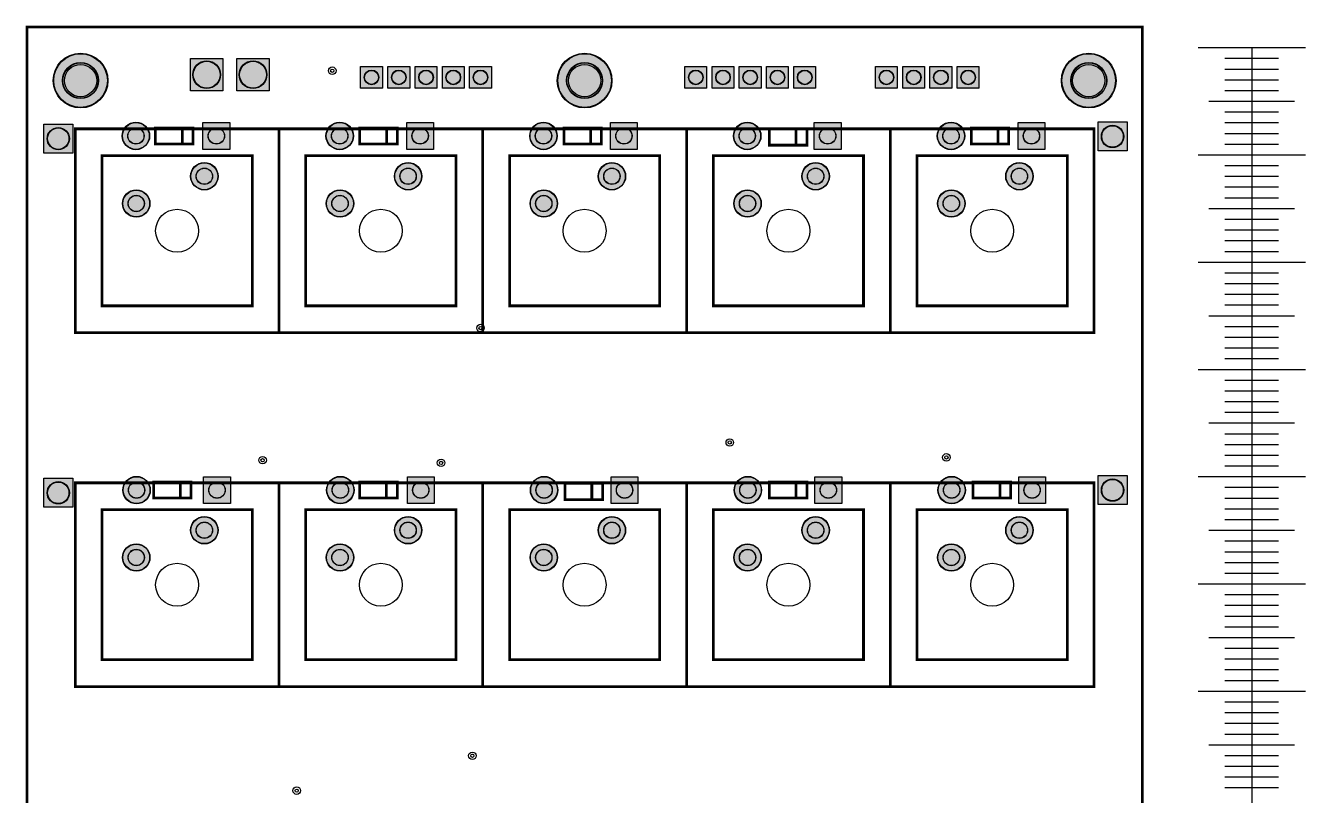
# Model space of a CAD drawing. Header units: millimetres. Extents: x 0 to 119, y -247 to 0.
# Drawn here: x -0.1 to 119.2, y -71.7 to 0.1 of the extents above; entities that cross this region are included whole.
import ezdxf

# ---------------------------------------------------------------- set-up
doc = ezdxf.new("R2010")
doc.units = ezdxf.units.MM
for name, color, linetype, true_color in [('BoardOutLine', 6, 'Continuous', 0xff00ff), ('BottomSilkLayer', 7, 'Continuous', 0x66cc33), ('BottomSolderMaskLayer', 7, 'Continuous', 0xaa00ff), ('Document', 7, 'Continuous', 0xffffff), ('Hole', 7, 'Continuous', 0x222222), ('Multi-Layer', 7, 'Continuous', 0xc0c0c0), ('TopSilkLayer', 7, 'Continuous', 0xb89300), ('TopSolderMaskLayer', 7, 'Continuous', 0x800080)]:
    doc.layers.add(name, color=color, linetype=linetype, true_color=true_color)

msp = doc.modelspace()

# ---------------------------------------------------------------- hatches: boundary and pattern name
at = {"layer": 'BottomSolderMaskLayer'}
for points in [[(2.45, -5, 1), (7.55, -5, 1)], [(15.21, -2.89), (18.31, -2.89), (18.31, -6), (15.21, -6)], [(19.53, -2.89), (22.63, -2.89), (22.63, -6), (19.53, -6)], [(49.45, -5, 1), (54.55, -5, 1)], [(96.45, -5, 1), (101.55, -5, 1)], [(31.06, -3.63), (33.2, -3.63), (33.2, -5.77), (31.06, -5.77)], [(33.6, -3.63), (35.74, -3.63), (35.74, -5.77), (33.6, -5.77)], [(36.14, -3.63), (38.28, -3.63), (38.28, -5.77), (36.14, -5.77)], [(38.68, -3.63), (40.82, -3.63), (40.82, -5.77), (38.68, -5.77)], [(41.22, -3.63), (43.36, -3.63), (43.36, -5.77), (41.22, -5.77)], [(61.29, -3.63), (63.42, -3.63), (63.42, -5.77), (61.29, -5.77)], [(63.83, -3.63), (65.96, -3.63), (65.96, -5.77), (63.83, -5.77)], [(66.37, -3.63), (68.5, -3.63), (68.5, -5.77), (66.37, -5.77)], [(68.91, -3.63), (71.04, -3.63), (71.04, -5.77), (68.91, -5.77)], [(71.45, -3.63), (73.58, -3.63), (73.58, -5.77), (71.45, -5.77)], [(79.07, -3.63), (81.2, -3.63), (81.2, -5.77), (79.07, -5.77)], [(81.61, -3.63), (83.74, -3.63), (83.74, -5.77), (81.61, -5.77)], [(84.15, -3.63), (86.28, -3.63), (86.28, -5.77), (84.15, -5.77)], [(86.69, -3.63), (88.82, -3.63), (88.82, -5.77), (86.69, -5.77)], [(1.52, -9.01), (4.32, -9.01), (4.32, -11.81), (1.52, -11.81)], [(8.88, -10.16, 1), (11.44, -10.16, 1)], [(16.38, -8.88), (18.94, -8.88), (18.94, -11.44), (16.38, -11.44)], [(27.88, -10.16, 1), (30.44, -10.16, 1)], [(35.38, -8.88), (37.94, -8.88), (37.94, -11.44), (35.38, -11.44)], [(46.88, -10.16, 1), (49.44, -10.16, 1)], [(54.38, -8.88), (56.94, -8.88), (56.94, -11.44), (54.38, -11.44)], [(65.88, -10.16, 1), (68.44, -10.16, 1)], [(73.38, -8.88), (75.94, -8.88), (75.94, -11.44), (73.38, -11.44)], [(84.88, -10.16, 1), (87.44, -10.16, 1)], [(92.38, -8.88), (94.94, -8.88), (94.94, -11.44), (92.38, -11.44)], [(99.82, -8.81), (102.62, -8.81), (102.62, -11.61), (99.82, -11.61)], [(15.26, -13.92, 1), (17.82, -13.92, 1)], [(34.26, -13.92, 1), (36.82, -13.92, 1)], [(53.26, -13.92, 1), (55.82, -13.92, 1)], [(72.26, -13.92, 1), (74.82, -13.92, 1)], [(91.26, -13.92, 1), (93.82, -13.92, 1)], [(8.91, -16.46, 1), (11.47, -16.46, 1)], [(27.91, -16.46, 1), (30.47, -16.46, 1)], [(46.91, -16.46, 1), (49.47, -16.46, 1)], [(65.91, -16.46, 1), (68.47, -16.46, 1)], [(84.91, -16.46, 1), (87.47, -16.46, 1)], [(1.52, -42.03), (4.32, -42.03), (4.32, -44.83), (1.52, -44.83)], [(8.95, -43.18, 1), (11.5, -43.18, 1)], [(16.45, -41.9), (19, -41.9), (19, -44.46), (16.45, -44.46)], [(27.95, -43.18, 1), (30.5, -43.18, 1)], [(35.45, -41.9), (38, -41.9), (38, -44.46), (35.45, -44.46)], [(46.95, -43.18, 1), (49.5, -43.18, 1)], [(54.45, -41.9), (57, -41.9), (57, -44.46), (54.45, -44.46)], [(65.95, -43.18, 1), (68.5, -43.18, 1)], [(73.45, -41.9), (76, -41.9), (76, -44.46), (73.45, -44.46)], [(84.95, -43.18, 1), (87.5, -43.18, 1)], [(92.45, -41.9), (95, -41.9), (95, -44.46), (92.45, -44.46)], [(99.82, -41.78), (102.62, -41.78), (102.62, -44.58), (99.82, -44.58)], [(15.26, -46.92, 1), (17.82, -46.92, 1)], [(34.26, -46.92, 1), (36.82, -46.92, 1)], [(53.26, -46.92, 1), (55.82, -46.92, 1)], [(72.26, -46.92, 1), (74.82, -46.92, 1)], [(91.26, -46.92, 1), (93.82, -46.92, 1)], [(8.91, -49.46, 1), (11.47, -49.46, 1)], [(27.91, -49.46, 1), (30.47, -49.46, 1)], [(46.91, -49.46, 1), (49.47, -49.46, 1)], [(65.91, -49.46, 1), (68.47, -49.46, 1)], [(84.91, -49.46, 1), (87.47, -49.46, 1)]]:
    msp.add_hatch(color=256, dxfattribs=at).paths.add_polyline_path(points)
at = {"layer": 'TopSolderMaskLayer'}
for points in [[(2.45, -5, 1), (7.55, -5, 1)], [(15.21, -2.89), (18.31, -2.89), (18.31, -6), (15.21, -6)], [(19.53, -2.89), (22.63, -2.89), (22.63, -6), (19.53, -6)], [(49.45, -5, 1), (54.55, -5, 1)], [(96.45, -5, 1), (101.55, -5, 1)], [(31.06, -3.63), (33.2, -3.63), (33.2, -5.77), (31.06, -5.77)], [(33.6, -3.63), (35.74, -3.63), (35.74, -5.77), (33.6, -5.77)], [(36.14, -3.63), (38.28, -3.63), (38.28, -5.77), (36.14, -5.77)], [(38.68, -3.63), (40.82, -3.63), (40.82, -5.77), (38.68, -5.77)], [(41.22, -3.63), (43.36, -3.63), (43.36, -5.77), (41.22, -5.77)], [(61.29, -3.63), (63.42, -3.63), (63.42, -5.77), (61.29, -5.77)], [(63.83, -3.63), (65.96, -3.63), (65.96, -5.77), (63.83, -5.77)], [(66.37, -3.63), (68.5, -3.63), (68.5, -5.77), (66.37, -5.77)], [(68.91, -3.63), (71.04, -3.63), (71.04, -5.77), (68.91, -5.77)], [(71.45, -3.63), (73.58, -3.63), (73.58, -5.77), (71.45, -5.77)], [(79.07, -3.63), (81.2, -3.63), (81.2, -5.77), (79.07, -5.77)], [(81.61, -3.63), (83.74, -3.63), (83.74, -5.77), (81.61, -5.77)], [(84.15, -3.63), (86.28, -3.63), (86.28, -5.77), (84.15, -5.77)], [(86.69, -3.63), (88.82, -3.63), (88.82, -5.77), (86.69, -5.77)], [(1.52, -9.01), (4.32, -9.01), (4.32, -11.81), (1.52, -11.81)], [(8.88, -10.16, 1), (11.44, -10.16, 1)], [(16.38, -8.88), (18.94, -8.88), (18.94, -11.44), (16.38, -11.44)], [(27.88, -10.16, 1), (30.44, -10.16, 1)], [(35.38, -8.88), (37.94, -8.88), (37.94, -11.44), (35.38, -11.44)], [(46.88, -10.16, 1), (49.44, -10.16, 1)], [(54.38, -8.88), (56.94, -8.88), (56.94, -11.44), (54.38, -11.44)], [(65.88, -10.16, 1), (68.44, -10.16, 1)], [(73.38, -8.88), (75.94, -8.88), (75.94, -11.44), (73.38, -11.44)], [(84.88, -10.16, 1), (87.44, -10.16, 1)], [(92.38, -8.88), (94.94, -8.88), (94.94, -11.44), (92.38, -11.44)], [(99.82, -8.81), (102.62, -8.81), (102.62, -11.61), (99.82, -11.61)], [(15.26, -13.92, 1), (17.82, -13.92, 1)], [(34.26, -13.92, 1), (36.82, -13.92, 1)], [(53.26, -13.92, 1), (55.82, -13.92, 1)], [(72.26, -13.92, 1), (74.82, -13.92, 1)], [(91.26, -13.92, 1), (93.82, -13.92, 1)], [(8.91, -16.46, 1), (11.47, -16.46, 1)], [(27.91, -16.46, 1), (30.47, -16.46, 1)], [(46.91, -16.46, 1), (49.47, -16.46, 1)], [(65.91, -16.46, 1), (68.47, -16.46, 1)], [(84.91, -16.46, 1), (87.47, -16.46, 1)], [(1.52, -42.03), (4.32, -42.03), (4.32, -44.83), (1.52, -44.83)], [(8.95, -43.18, 1), (11.5, -43.18, 1)], [(16.45, -41.9), (19, -41.9), (19, -44.46), (16.45, -44.46)], [(27.95, -43.18, 1), (30.5, -43.18, 1)], [(35.45, -41.9), (38, -41.9), (38, -44.46), (35.45, -44.46)], [(46.95, -43.18, 1), (49.5, -43.18, 1)], [(54.45, -41.9), (57, -41.9), (57, -44.46), (54.45, -44.46)], [(65.95, -43.18, 1), (68.5, -43.18, 1)], [(73.45, -41.9), (76, -41.9), (76, -44.46), (73.45, -44.46)], [(84.95, -43.18, 1), (87.5, -43.18, 1)], [(92.45, -41.9), (95, -41.9), (95, -44.46), (92.45, -44.46)], [(99.82, -41.78), (102.62, -41.78), (102.62, -44.58), (99.82, -44.58)], [(15.26, -46.92, 1), (17.82, -46.92, 1)], [(34.26, -46.92, 1), (36.82, -46.92, 1)], [(53.26, -46.92, 1), (55.82, -46.92, 1)], [(72.26, -46.92, 1), (74.82, -46.92, 1)], [(91.26, -46.92, 1), (93.82, -46.92, 1)], [(8.91, -49.46, 1), (11.47, -49.46, 1)], [(27.91, -49.46, 1), (30.47, -49.46, 1)], [(46.91, -49.46, 1), (49.47, -49.46, 1)], [(65.91, -49.46, 1), (68.47, -49.46, 1)], [(84.91, -49.46, 1), (87.47, -49.46, 1)]]:
    msp.add_hatch(color=256, dxfattribs=at).paths.add_polyline_path(points)

# ---------------------------------------------------------------- linework, layer by layer
for p, q in [((109.2, -1.92), (119.2, -1.92)), ((114.2, -1.92), (114.2, -101.92)), ((111.7, -2.92), (116.7, -2.92)), ((111.7, -3.92), (116.7, -3.92)), ((111.7, -4.92), (116.7, -4.92)), ((111.7, -5.92), (116.7, -5.92)), ((110.2, -6.92), (118.2, -6.92)), ((111.7, -7.92), (116.7, -7.92)), ((111.7, -8.92), (116.7, -8.92)), ((111.7, -9.92), (116.7, -9.92)), ((109.2, -11.92), (119.2, -11.92)), ((109.2, -11.92), (119.2, -11.92)), ((110.2, -11.92), (118.2, -11.92)), ((111.7, -10.92), (116.7, -10.92)), ((111.7, -12.92), (116.7, -12.92)), ((111.7, -13.92), (116.7, -13.92)), ((111.7, -14.92), (116.7, -14.92)), ((111.7, -15.92), (116.7, -15.92)), ((110.2, -16.92), (118.2, -16.92)), ((111.7, -17.92), (116.7, -17.92)), ((111.7, -18.92), (116.7, -18.92)), ((111.7, -19.92), (116.7, -19.92)), ((111.7, -20.92), (116.7, -20.92)), ((109.2, -21.92), (119.2, -21.92)), ((109.2, -21.92), (119.2, -21.92)), ((110.2, -21.92), (118.2, -21.92)), ((111.7, -22.92), (116.7, -22.92)), ((111.7, -23.92), (116.7, -23.92)), ((111.7, -24.92), (116.7, -24.92)), ((111.7, -25.92), (116.7, -25.92)), ((110.2, -26.92), (118.2, -26.92)), ((111.7, -27.92), (116.7, -27.92)), ((111.7, -28.92), (116.7, -28.92)), ((111.7, -29.92), (116.7, -29.92)), ((111.7, -30.92), (116.7, -30.92)), ((109.2, -31.92), (119.2, -31.92)), ((109.2, -31.92), (119.2, -31.92)), ((110.2, -31.92), (118.2, -31.92)), ((111.7, -32.92), (116.7, -32.92)), ((111.7, -33.92), (116.7, -33.92)), ((111.7, -34.92), (116.7, -34.92)), ((110.2, -36.92), (118.2, -36.92)), ((111.7, -35.92), (116.7, -35.92)), ((111.7, -37.92), (116.7, -37.92)), ((111.7, -38.92), (116.7, -38.92)), ((111.7, -39.92), (116.7, -39.92)), ((111.7, -40.92), (116.7, -40.92)), ((109.2, -41.92), (119.2, -41.92)), ((109.2, -41.92), (119.2, -41.92)), ((110.2, -41.92), (118.2, -41.92)), ((111.7, -42.92), (116.7, -42.92)), ((111.7, -43.92), (116.7, -43.92)), ((111.7, -44.92), (116.7, -44.92)), ((111.7, -45.92), (116.7, -45.92)), ((110.2, -46.92), (118.2, -46.92)), ((111.7, -47.92), (116.7, -47.92)), ((111.7, -48.92), (116.7, -48.92)), ((111.7, -49.92), (116.7, -49.92)), ((111.7, -50.92), (116.7, -50.92)), ((109.2, -51.92), (119.2, -51.92)), ((109.2, -51.92), (119.2, -51.92)), ((110.2, -51.92), (118.2, -51.92)), ((111.7, -52.92), (116.7, -52.92)), ((111.7, -53.92), (116.7, -53.92)), ((111.7, -54.92), (116.7, -54.92)), ((111.7, -55.92), (116.7, -55.92)), ((110.2, -56.92), (118.2, -56.92)), ((111.7, -57.92), (116.7, -57.92)), ((111.7, -58.92), (116.7, -58.92)), ((111.7, -59.92), (116.7, -59.92)), ((109.2, -61.92), (119.2, -61.92)), ((109.2, -61.92), (119.2, -61.92)), ((110.2, -61.92), (118.2, -61.92)), ((111.7, -60.92), (116.7, -60.92)), ((111.7, -62.92), (116.7, -62.92)), ((111.7, -63.92), (116.7, -63.92)), ((111.7, -64.92), (116.7, -64.92)), ((111.7, -65.92), (116.7, -65.92)), ((110.2, -66.92), (118.2, -66.92)), ((111.7, -67.92), (116.7, -67.92)), ((111.7, -68.92), (116.7, -68.92)), ((111.7, -69.92), (116.7, -69.92)), ((111.7, -70.92), (116.7, -70.92))]:
    msp.add_line(p, q)
for p in [(114.2, -2.92), (114.2, -3.92), (114.2, -4.92), (114.2, -5.92), (114.2, -6.92), (114.2, -7.92), (114.2, -8.92), (114.2, -9.92), (114.2, -10.92), (114.2, -11.92), (114.2, -12.92), (114.2, -13.92), (114.2, -14.92), (114.2, -15.92), (114.2, -16.92), (114.2, -17.92), (114.2, -18.92), (114.2, -19.92), (114.2, -20.92), (114.2, -21.92), (114.2, -22.92), (114.2, -23.92), (114.2, -24.92), (114.2, -25.92), (114.2, -26.92), (114.2, -27.92), (114.2, -28.92), (114.2, -29.92), (114.2, -30.92), (114.2, -31.92), (114.2, -32.92), (114.2, -33.92), (114.2, -34.92), (114.2, -35.92), (114.2, -36.92), (114.2, -37.92), (114.2, -38.92), (114.2, -39.92), (114.2, -40.92), (114.2, -41.92), (114.2, -42.92), (114.2, -43.92), (114.2, -44.92), (114.2, -45.92), (114.2, -46.92), (114.2, -47.92), (114.2, -48.92), (114.2, -49.92), (114.2, -50.92), (114.2, -51.92), (114.2, -52.92), (114.2, -53.92), (114.2, -54.92), (114.2, -55.92), (114.2, -56.92), (114.2, -57.92), (114.2, -58.92), (114.2, -59.92), (114.2, -60.92), (114.2, -61.92), (114.2, -62.92), (114.2, -63.92), (114.2, -64.92), (114.2, -65.92), (114.2, -66.92), (114.2, -67.92), (114.2, -68.92), (114.2, -69.92), (114.2, -70.92)]:
    msp.add_point(p)
at = {"layer": 'BoardOutLine', "const_width": 0.254}
msp.add_lwpolyline([(0, 0), (104, 0), (104, -247), (0, -247), (0, 0)], close=True, dxfattribs=at)
at = {"layer": 'BottomSilkLayer', "const_width": 0.25}
for points in [[(11.98, -9.42), (15.48, -9.42), (15.48, -10.92), (11.98, -10.92), (11.98, -9.42)], [(31.03, -9.41), (34.53, -9.41), (34.53, -10.91), (31.03, -10.91), (31.03, -9.41)], [(50.07, -9.41), (53.57, -9.41), (53.57, -10.91), (50.07, -10.91), (50.07, -9.41)], [(69.22, -9.52), (72.72, -9.52), (72.72, -11.02), (69.22, -11.02), (69.22, -9.52)], [(88.05, -9.42), (91.55, -9.42), (91.55, -10.92), (88.05, -10.92), (88.05, -9.42)], [(11.81, -42.42), (15.31, -42.42), (15.31, -43.92), (11.81, -43.92), (11.81, -42.42)], [(31.02, -42.43), (34.52, -42.43), (34.52, -43.93), (31.02, -43.93), (31.02, -42.43)], [(50.17, -42.55), (53.67, -42.55), (53.67, -44.06), (50.17, -44.06), (50.17, -42.55)], [(69.22, -42.42), (72.72, -42.42), (72.72, -43.92), (69.22, -43.92), (69.22, -42.42)], [(88.22, -42.42), (91.72, -42.42), (91.72, -43.92), (88.22, -43.92), (88.22, -42.42)]]:
    msp.add_lwpolyline(points, close=True, dxfattribs=at)
for points in [[(14.48, -10.92), (14.48, -10.92), (14.48, -9.42)], [(33.53, -10.91), (33.53, -10.91), (33.53, -9.41)], [(52.57, -10.91), (52.57, -10.91), (52.57, -9.41)], [(71.72, -11.02), (71.72, -11.02), (71.72, -9.52)], [(90.55, -10.92), (90.55, -10.92), (90.55, -9.42)], [(14.31, -43.92), (14.31, -43.92), (14.31, -42.42)], [(33.52, -43.93), (33.52, -43.93), (33.52, -42.43)], [(52.67, -44.04), (52.67, -44.04), (52.67, -42.54)], [(71.72, -43.92), (71.72, -43.92), (71.72, -42.42)], [(90.72, -43.92), (90.72, -43.92), (90.72, -42.42)]]:
    msp.add_lwpolyline(points, dxfattribs=at)
at = {"layer": 'BottomSolderMaskLayer'}
for centre, radius in [((5, -5), 2.55), ((5, -5), 1.68), ((16.76, -4.45), 1.29), ((21.08, -4.45), 1.29), ((52, -5), 2.55), ((52, -5), 1.68), ((99, -5), 2.55), ((99, -5), 1.68), ((32.13, -4.7), 0.683), ((34.67, -4.7), 0.683), ((37.21, -4.7), 0.683), ((39.75, -4.7), 0.683), ((42.29, -4.7), 0.683), ((62.36, -4.7), 0.683), ((64.9, -4.7), 0.683), ((67.44, -4.7), 0.683), ((69.98, -4.7), 0.683), ((72.52, -4.7), 0.683), ((80.14, -4.7), 0.683), ((82.68, -4.7), 0.683), ((85.22, -4.7), 0.683), ((87.76, -4.7), 0.683), ((2.92, -10.41), 1.04), ((10.16, -10.16), 1.28), ((10.16, -10.16), 0.765), ((17.66, -10.16), 0.765), ((29.16, -10.16), 1.28), ((29.16, -10.16), 0.765), ((36.66, -10.16), 0.765), ((48.16, -10.16), 1.28), ((48.16, -10.16), 0.765), ((55.66, -10.16), 0.765), ((67.16, -10.16), 1.28), ((67.16, -10.16), 0.765), ((74.66, -10.16), 0.765), ((86.16, -10.16), 1.28), ((86.16, -10.16), 0.765), ((93.66, -10.16), 0.765), ((101.22, -10.21), 1.04), ((16.54, -13.92), 1.28), ((35.54, -13.92), 1.28), ((54.54, -13.92), 1.28), ((73.54, -13.92), 1.28), ((92.54, -13.92), 1.28), ((16.54, -13.92), 0.765), ((35.54, -13.92), 0.765), ((54.54, -13.92), 0.765), ((73.54, -13.92), 0.765), ((92.54, -13.92), 0.765), ((10.19, -16.46), 1.28), ((29.19, -16.46), 1.28), ((48.19, -16.46), 1.28), ((67.19, -16.46), 1.28), ((86.19, -16.46), 1.28), ((10.19, -16.46), 0.765), ((29.19, -16.46), 0.765), ((48.19, -16.46), 0.765), ((67.19, -16.46), 0.765), ((86.19, -16.46), 0.765), ((2.92, -43.43), 1.04), ((10.22, -43.18), 1.28), ((10.22, -43.18), 0.765), ((17.72, -43.18), 0.765), ((29.22, -43.18), 1.28), ((29.22, -43.18), 0.765), ((36.72, -43.18), 0.765), ((48.22, -43.18), 1.28), ((48.22, -43.18), 0.765), ((55.72, -43.18), 0.765), ((67.22, -43.18), 1.28), ((67.22, -43.18), 0.765), ((74.72, -43.18), 0.765), ((86.22, -43.18), 1.28), ((86.22, -43.18), 0.765), ((93.72, -43.18), 0.765), ((101.22, -43.18), 1.04), ((16.54, -46.92), 1.28), ((16.54, -46.92), 0.765), ((35.54, -46.92), 1.28), ((35.54, -46.92), 0.765), ((54.54, -46.92), 1.28), ((54.54, -46.92), 0.765), ((73.54, -46.92), 1.28), ((73.54, -46.92), 0.765), ((92.54, -46.92), 1.28), ((92.54, -46.92), 0.765), ((10.19, -49.46), 1.28), ((10.19, -49.46), 0.765), ((29.19, -49.46), 1.28), ((29.19, -49.46), 0.765), ((48.19, -49.46), 1.28), ((48.19, -49.46), 0.765), ((67.19, -49.46), 1.28), ((67.19, -49.46), 0.765), ((86.19, -49.46), 1.28), ((86.19, -49.46), 0.765)]:
    msp.add_circle(centre, radius, dxfattribs=at)
at = {"layer": 'Document', "const_width": 0.25}
for points in [[(23.5, -9.5), (23.5, -28.5), (4.5, -28.5), (4.5, -9.5), (23.5, -9.5)], [(42.5, -9.5), (42.5, -28.5), (23.5, -28.5), (23.5, -9.5), (42.5, -9.5)], [(61.5, -9.5), (61.5, -28.5), (42.5, -28.5), (42.5, -9.5), (61.5, -9.5)], [(80.5, -9.5), (80.5, -28.5), (61.5, -28.5), (61.5, -9.5), (80.5, -9.5)], [(99.5, -9.5), (99.5, -28.5), (80.5, -28.5), (80.5, -9.5), (99.5, -9.5)], [(23.5, -42.5), (23.5, -61.5), (4.5, -61.5), (4.5, -42.5), (23.5, -42.5)], [(42.5, -42.5), (42.5, -61.5), (23.5, -61.5), (23.5, -42.5), (42.5, -42.5)], [(61.5, -42.5), (61.5, -61.5), (42.5, -61.5), (42.5, -42.5), (61.5, -42.5)], [(80.5, -42.5), (80.5, -61.5), (61.5, -61.5), (61.5, -42.5), (80.5, -42.5)], [(99.5, -42.5), (99.5, -61.5), (80.5, -61.5), (80.5, -42.5), (99.5, -42.5)]]:
    msp.add_lwpolyline(points, close=True, dxfattribs=at)
at = {"layer": 'Hole'}
for centre, radius in [((28.47, -4.08), 0.153), ((42.29, -28.07), 0.152), ((65.53, -38.74), 0.153), ((21.97, -40.39), 0.153), ((38.61, -40.64), 0.153), ((85.73, -40.13), 0.152), ((41.53, -67.95), 0.152), ((25.15, -71.2), 0.153)]:
    msp.add_circle(centre, radius, dxfattribs=at)
at = {"layer": 'Multi-Layer'}
for points in [[(15.26, -2.95), (18.26, -2.95), (18.26, -5.94), (15.26, -5.94)], [(19.58, -2.95), (22.58, -2.95), (22.58, -5.94), (19.58, -5.94)], [(31.11, -3.68), (33.15, -3.68), (33.15, -5.72), (31.11, -5.72)], [(33.66, -3.68), (35.69, -3.68), (35.69, -5.72), (33.66, -5.72)], [(36.2, -3.68), (38.23, -3.68), (38.23, -5.72), (36.2, -5.72)], [(38.74, -3.68), (40.77, -3.68), (40.77, -5.72), (38.74, -5.72)], [(41.27, -3.68), (43.31, -3.68), (43.31, -5.72), (41.27, -5.72)], [(61.34, -3.68), (63.37, -3.68), (63.37, -5.72), (61.34, -5.72)], [(63.88, -3.68), (65.91, -3.68), (65.91, -5.72), (63.88, -5.72)], [(66.42, -3.68), (68.45, -3.68), (68.45, -5.72), (66.42, -5.72)], [(68.96, -3.68), (70.99, -3.68), (70.99, -5.72), (68.96, -5.72)], [(71.5, -3.68), (73.53, -3.68), (73.53, -5.72), (71.5, -5.72)], [(79.12, -3.68), (81.15, -3.68), (81.15, -5.72), (79.12, -5.72)], [(81.66, -3.68), (83.69, -3.68), (83.69, -5.72), (81.66, -5.72)], [(84.2, -3.68), (86.23, -3.68), (86.23, -5.72), (84.2, -5.72)], [(86.74, -3.68), (88.77, -3.68), (88.77, -5.72), (86.74, -5.72)], [(1.57, -9.06), (4.27, -9.06), (4.27, -11.76), (1.57, -11.76)], [(16.41, -8.91), (18.91, -8.91), (18.91, -11.41), (16.41, -11.41)], [(35.41, -8.91), (37.91, -8.91), (37.91, -11.41), (35.41, -11.41)], [(54.41, -8.91), (56.91, -8.91), (56.91, -11.41), (54.41, -11.41)], [(73.41, -8.91), (75.91, -8.91), (75.91, -11.41), (73.41, -11.41)], [(92.41, -8.91), (94.91, -8.91), (94.91, -11.41), (92.41, -11.41)], [(99.87, -8.86), (102.57, -8.86), (102.57, -11.56), (99.87, -11.56)], [(1.57, -42.08), (4.27, -42.08), (4.27, -44.78), (1.57, -44.78)], [(16.47, -41.93), (18.97, -41.93), (18.97, -44.43), (16.47, -44.43)], [(35.47, -41.93), (37.97, -41.93), (37.97, -44.43), (35.47, -44.43)], [(54.47, -41.93), (56.97, -41.93), (56.97, -44.43), (54.47, -44.43)], [(73.47, -41.93), (75.97, -41.93), (75.97, -44.43), (73.47, -44.43)], [(92.47, -41.93), (94.97, -41.93), (94.97, -44.43), (92.47, -44.43)], [(99.87, -41.83), (102.57, -41.83), (102.57, -44.53), (99.87, -44.53)]]:
    msp.add_lwpolyline(points, close=True, dxfattribs=at)
for centre, radius in [((5, -5), 2.5), ((5, -5), 1.65), ((16.76, -4.45), 1.25), ((21.08, -4.45), 1.25), ((52, -5), 2.5), ((52, -5), 1.65), ((99, -5), 2.5), ((99, -5), 1.65), ((28.47, -4.08), 0.35), ((32.13, -4.7), 0.65), ((34.67, -4.7), 0.65), ((37.21, -4.7), 0.65), ((39.75, -4.7), 0.65), ((42.29, -4.7), 0.65), ((62.36, -4.7), 0.65), ((64.9, -4.7), 0.65), ((67.44, -4.7), 0.65), ((69.98, -4.7), 0.65), ((72.52, -4.7), 0.65), ((80.14, -4.7), 0.65), ((82.68, -4.7), 0.65), ((85.22, -4.7), 0.65), ((87.76, -4.7), 0.65), ((2.92, -10.41), 1), ((10.16, -10.16), 1.25), ((10.16, -10.16), 0.75), ((17.66, -10.16), 0.75), ((29.16, -10.16), 1.25), ((29.16, -10.16), 0.75), ((36.66, -10.16), 0.75), ((48.16, -10.16), 1.25), ((48.16, -10.16), 0.75), ((55.66, -10.16), 0.75), ((67.16, -10.16), 1.25), ((67.16, -10.16), 0.75), ((74.66, -10.16), 0.75), ((86.16, -10.16), 1.25), ((86.16, -10.16), 0.75), ((93.66, -10.16), 0.75), ((101.22, -10.21), 1), ((16.54, -13.92), 1.25), ((35.54, -13.92), 1.25), ((54.54, -13.92), 1.25), ((73.54, -13.92), 1.25), ((92.54, -13.92), 1.25), ((16.54, -13.92), 0.75), ((35.54, -13.92), 0.75), ((54.54, -13.92), 0.75), ((73.54, -13.92), 0.75), ((92.54, -13.92), 0.75), ((10.19, -16.46), 1.25), ((29.19, -16.46), 1.25), ((48.19, -16.46), 1.25), ((67.19, -16.46), 1.25), ((86.19, -16.46), 1.25), ((10.19, -16.46), 0.75), ((29.19, -16.46), 0.75), ((48.19, -16.46), 0.75), ((67.19, -16.46), 0.75), ((86.19, -16.46), 0.75), ((14, -19), 2), ((33, -19), 2), ((52, -19), 2), ((71, -19), 2), ((90, -19), 2), ((42.29, -28.07), 0.35), ((65.53, -38.74), 0.35), ((21.97, -40.39), 0.35), ((38.61, -40.64), 0.35), ((85.73, -40.13), 0.35), ((2.92, -43.43), 1), ((10.22, -43.18), 1.25), ((10.22, -43.18), 0.75), ((17.72, -43.18), 0.75), ((29.22, -43.18), 1.25), ((29.22, -43.18), 0.75), ((36.72, -43.18), 0.75), ((48.22, -43.18), 1.25), ((48.22, -43.18), 0.75), ((55.72, -43.18), 0.75), ((67.22, -43.18), 1.25), ((67.22, -43.18), 0.75), ((74.72, -43.18), 0.75), ((86.22, -43.18), 1.25), ((86.22, -43.18), 0.75), ((93.72, -43.18), 0.75), ((101.22, -43.18), 1), ((16.54, -46.92), 1.25), ((16.54, -46.92), 0.75), ((35.54, -46.92), 1.25), ((35.54, -46.92), 0.75), ((54.54, -46.92), 1.25), ((54.54, -46.92), 0.75), ((73.54, -46.92), 1.25), ((73.54, -46.92), 0.75), ((92.54, -46.92), 1.25), ((92.54, -46.92), 0.75), ((10.19, -49.46), 1.25), ((10.19, -49.46), 0.75), ((29.19, -49.46), 1.25), ((29.19, -49.46), 0.75), ((48.19, -49.46), 1.25), ((48.19, -49.46), 0.75), ((67.19, -49.46), 1.25), ((67.19, -49.46), 0.75), ((86.19, -49.46), 1.25), ((86.19, -49.46), 0.75), ((14, -52), 2), ((33, -52), 2), ((52, -52), 2), ((71, -52), 2), ((90, -52), 2), ((41.53, -67.95), 0.35), ((25.15, -71.2), 0.35)]:
    msp.add_circle(centre, radius, dxfattribs=at)
at = {"layer": 'TopSilkLayer', "const_width": 0.254}
for points in [[(104, -247), (104, 0), (0, 0)], [(104, -247), (0, -247), (0, 0)], [(104, -237), (104, 0), (0, 0)]]:
    msp.add_lwpolyline(points, dxfattribs=at)
at = {"layer": 'TopSilkLayer'}
for points, const_width in [([(4.5, -9.5), (23.5, -9.5), (23.5, -28.5), (4.5, -28.5), (4.5, -9.5)], 0.254), ([(23.5, -9.5), (42.5, -9.5), (42.5, -28.5), (23.5, -28.5), (23.5, -9.5)], 0.254), ([(42.5, -9.5), (61.5, -9.5), (61.5, -28.5), (42.5, -28.5), (42.5, -9.5)], 0.254), ([(61.5, -9.5), (80.5, -9.5), (80.5, -28.5), (61.5, -28.5), (61.5, -9.5)], 0.254), ([(80.5, -9.5), (99.5, -9.5), (99.5, -28.5), (80.5, -28.5), (80.5, -9.5)], 0.254), ([(14, -26), (7, -26), (7, -12), (21, -12), (21, -26), (14, -26)], 0.25), ([(33, -26), (26, -26), (26, -12), (40, -12), (40, -26), (33, -26)], 0.25), ([(52, -26), (45, -26), (45, -12), (59, -12), (59, -26), (52, -26)], 0.25), ([(71, -26), (64, -26), (64, -12), (78, -12), (78, -26), (71, -26)], 0.25), ([(90, -26), (83, -26), (83, -12), (97, -12), (97, -26), (90, -26)], 0.25), ([(4.5, -42.5), (23.5, -42.5), (23.5, -61.5), (4.5, -61.5), (4.5, -42.5)], 0.254), ([(4.5, -42.5), (23.5, -42.5), (23.5, -61.5), (4.5, -61.5), (4.5, -42.5)], 0.254), ([(23.5, -42.5), (42.5, -42.5), (42.5, -61.5), (23.5, -61.5), (23.5, -42.5)], 0.254), ([(23.5, -42.5), (42.5, -42.5), (42.5, -61.5), (23.5, -61.5), (23.5, -42.5)], 0.254), ([(42.5, -42.5), (61.5, -42.5), (61.5, -61.5), (42.5, -61.5), (42.5, -42.5)], 0.254), ([(42.5, -42.5), (61.5, -42.5), (61.5, -61.5), (42.5, -61.5), (42.5, -42.5)], 0.254), ([(61.5, -42.5), (80.5, -42.5), (80.5, -61.5), (61.5, -61.5), (61.5, -42.5)], 0.254), ([(61.5, -42.5), (80.5, -42.5), (80.5, -61.5), (61.5, -61.5), (61.5, -42.5)], 0.254), ([(80.5, -42.5), (99.5, -42.5), (99.5, -61.5), (80.5, -61.5), (80.5, -42.5)], 0.254), ([(80.5, -42.5), (99.5, -42.5), (99.5, -61.5), (80.5, -61.5), (80.5, -42.5)], 0.254), ([(14, -59), (7, -59), (7, -45), (21, -45), (21, -59), (14, -59)], 0.25), ([(33, -59), (26, -59), (26, -45), (40, -45), (40, -59), (33, -59)], 0.25), ([(52, -59), (45, -59), (45, -45), (59, -45), (59, -59), (52, -59)], 0.25), ([(71, -59), (64, -59), (64, -45), (78, -45), (78, -59), (71, -59)], 0.25), ([(90, -59), (83, -59), (83, -45), (97, -45), (97, -59), (90, -59)], 0.25)]:
    msp.add_lwpolyline(points, close=True, dxfattribs=dict(at, const_width=const_width))
for centre in [(5, -5), (5, -5), (5, -5), (52, -5), (52, -5), (52, -5), (99, -5), (99, -5), (99, -5)]:
    msp.add_circle(centre, 1.5, dxfattribs=at)
at = {"layer": 'TopSolderMaskLayer'}
for centre, radius in [((5, -5), 2.55), ((5, -5), 1.68), ((16.76, -4.45), 1.29), ((21.08, -4.45), 1.29), ((52, -5), 2.55), ((52, -5), 1.68), ((99, -5), 2.55), ((99, -5), 1.68), ((32.13, -4.7), 0.683), ((34.67, -4.7), 0.683), ((37.21, -4.7), 0.683), ((39.75, -4.7), 0.683), ((42.29, -4.7), 0.683), ((62.36, -4.7), 0.683), ((64.9, -4.7), 0.683), ((67.44, -4.7), 0.683), ((69.98, -4.7), 0.683), ((72.52, -4.7), 0.683), ((80.14, -4.7), 0.683), ((82.68, -4.7), 0.683), ((85.22, -4.7), 0.683), ((87.76, -4.7), 0.683), ((2.92, -10.41), 1.04), ((10.16, -10.16), 1.28), ((10.16, -10.16), 0.765), ((17.66, -10.16), 0.765), ((29.16, -10.16), 1.28), ((29.16, -10.16), 0.765), ((36.66, -10.16), 0.765), ((48.16, -10.16), 1.28), ((48.16, -10.16), 0.765), ((55.66, -10.16), 0.765), ((67.16, -10.16), 1.28), ((67.16, -10.16), 0.765), ((74.66, -10.16), 0.765), ((86.16, -10.16), 1.28), ((86.16, -10.16), 0.765), ((93.66, -10.16), 0.765), ((101.22, -10.21), 1.04), ((16.54, -13.92), 1.28), ((35.54, -13.92), 1.28), ((54.54, -13.92), 1.28), ((73.54, -13.92), 1.28), ((92.54, -13.92), 1.28), ((16.54, -13.92), 0.765), ((35.54, -13.92), 0.765), ((54.54, -13.92), 0.765), ((73.54, -13.92), 0.765), ((92.54, -13.92), 0.765), ((10.19, -16.46), 1.28), ((29.19, -16.46), 1.28), ((48.19, -16.46), 1.28), ((67.19, -16.46), 1.28), ((86.19, -16.46), 1.28), ((10.19, -16.46), 0.765), ((29.19, -16.46), 0.765), ((48.19, -16.46), 0.765), ((67.19, -16.46), 0.765), ((86.19, -16.46), 0.765), ((2.92, -43.43), 1.04), ((10.22, -43.18), 1.28), ((10.22, -43.18), 0.765), ((17.72, -43.18), 0.765), ((29.22, -43.18), 1.28), ((29.22, -43.18), 0.765), ((36.72, -43.18), 0.765), ((48.22, -43.18), 1.28), ((48.22, -43.18), 0.765), ((55.72, -43.18), 0.765), ((67.22, -43.18), 1.28), ((67.22, -43.18), 0.765), ((74.72, -43.18), 0.765), ((86.22, -43.18), 1.28), ((86.22, -43.18), 0.765), ((93.72, -43.18), 0.765), ((101.22, -43.18), 1.04), ((16.54, -46.92), 1.28), ((16.54, -46.92), 0.765), ((35.54, -46.92), 1.28), ((35.54, -46.92), 0.765), ((54.54, -46.92), 1.28), ((54.54, -46.92), 0.765), ((73.54, -46.92), 1.28), ((73.54, -46.92), 0.765), ((92.54, -46.92), 1.28), ((92.54, -46.92), 0.765), ((10.19, -49.46), 1.28), ((10.19, -49.46), 0.765), ((29.19, -49.46), 1.28), ((29.19, -49.46), 0.765), ((48.19, -49.46), 1.28), ((48.19, -49.46), 0.765), ((67.19, -49.46), 1.28), ((67.19, -49.46), 0.765), ((86.19, -49.46), 1.28), ((86.19, -49.46), 0.765)]:
    msp.add_circle(centre, radius, dxfattribs=at)

doc.saveas('drawing.dxf')
